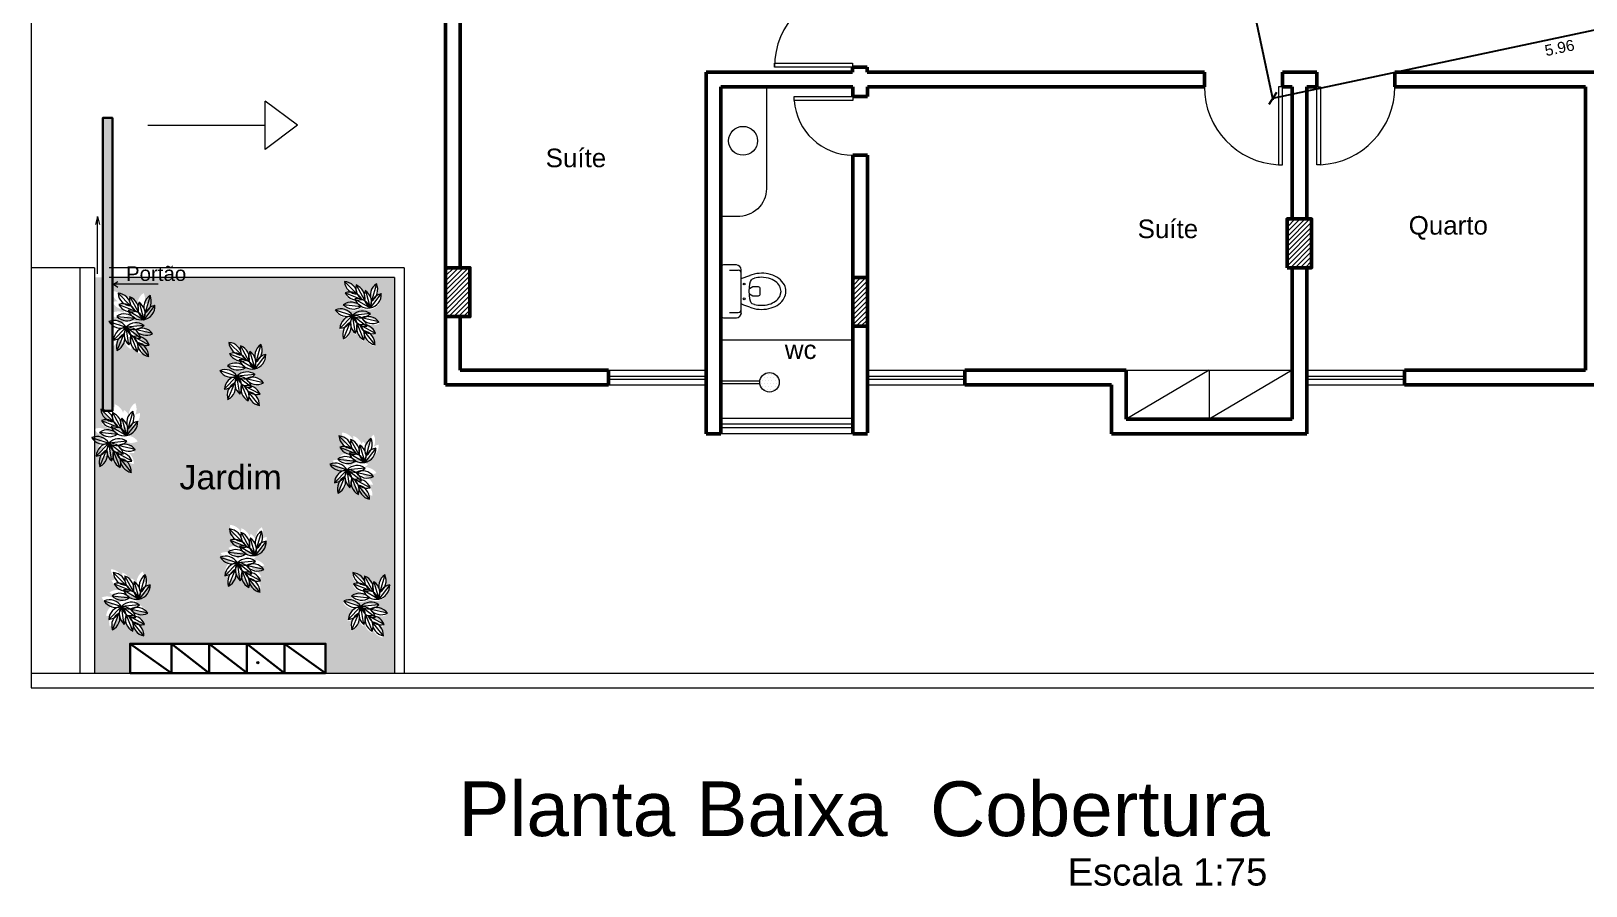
# Model space of a CAD drawing. Header units: millimetres. Extents: x 42 to 552, y 43 to 535.
# Drawn here: x 141.27 to 157.18, y 485.53 to 494.28 of the extents above; entities that cross this region are included whole.
import ezdxf
from ezdxf.enums import TextEntityAlignment as Align

# ---------------------------------------------------------------- set-up
doc = ezdxf.new("R2010")
doc.units = ezdxf.units.MM
doc.header["$LTSCALE"] = 0.75
doc.header["$MEASUREMENT"] = 0
for name, color, linetype, lineweight in [('Gramado', 9, 'Continuous', 0), ('Linhas finas', 7, 'Continuous', 0), ('Linhas medias', 7, 'Continuous', 30), ('Paredes', 7, 'Continuous', 50)]:
    doc.layers.add(name, color=color, linetype=linetype, lineweight=lineweight)
doc.layers.add('Textos', color=144, linetype='Continuous')
doc.styles.get("Standard").update_dxf_attribs({"font": 'arial.ttf'})
doc.dimstyles.get("Standard").update_dxf_attribs({"dimtxt": 1.5, "dimasz": 1.4, "dimexe": 0.18, "dimexo": 0.0625, "dimgap": 0.6, "dimtad": 2, "dimzin": 0, "dimdsep": 46, "dimtxsty": 'Standard', "dimblk": 'OBLIQUE', "dimcen": 0.09, "dimadec": 0, "dimazin": 0, "dimtfac": 1, "dimtofl": 0, "dimtmove": 0, "dimatfit": 3, "dimfxl": 1, "dimtolj": 1, "dimtzin": 0, "dimarcsym": 0})

# ---------------------------------------------------------------- blocks, each defined once
blk = doc.blocks.new('01bacicp')
at = {"linetype": 'Continuous'}
for p, q in [((-0.271, -0.045), (-0.271, -0.175)), ((0.239, -0.015), (-0.241, -0.015)), ((-0.216, -0.105), (-0.216, -0.195)), ((0.215, -0.105), (0.215, -0.195)), ((0.269, -0.175), (0.269, -0.045)), ((-0.221, -0.225), (0.219, -0.225)), ((-0.027, -0.308), (-0.046, -0.343)), ((0.044, -0.343), (0.024, -0.308)), ((-0.046, -0.343), (-0.046, -0.4)), ((-0.026, -0.42), (0.024, -0.42)), ((0.044, -0.4), (0.044, -0.343))]:
    blk.add_line(p, q, dxfattribs=at)
for points in [[(-0.164, -0.313, 0.020611), (-0.171, -0.333, 0.074253), (-0.186, -0.432, 0.074253), (-0.171, -0.531, 0.084945), (-0.132, -0.61, 0.106299), (-0.069, -0.665, 0.128642), (-0.001, -0.683, 0.128642)], [(-0.001, -0.683, 0.128642), (0.066, -0.666, 0.106299), (0.129, -0.61, 0.084945), (0.173, -0.524, 0.089952), (0.184, -0.433, 0.074253), (0.169, -0.334, 0.021192), (0.162, -0.313, 0.106299)], [(-0.136, -0.361, 0.060521), (-0.144, -0.43, 0.070874), (-0.133, -0.511, 0.082468), (-0.102, -0.575, 0.106817), (-0.053, -0.62), (-0.001, -0.635)], [(-0.001, -0.635), (0.051, -0.62, 0.106817), (0.101, -0.575, 0.082468), (0.135, -0.505), (0.143, -0.43, 0.060521), (0.134, -0.361, 0.04535)]]:
    blk.add_lwpolyline(points, format="xyb", dxfattribs=at)
for points in [[(-0.164, -0.313), (-0.142, -0.25), (-0.129, -0.225), (0.131, -0.225), (0.162, -0.313), (0.163, -0.317)], [(-0.136, -0.361), (-0.128, -0.338), (-0.117, -0.327), (-0.102, -0.32), (-0.077, -0.313), (0.002, -0.305), (0.076, -0.313), (0.101, -0.321), (0.117, -0.329), (0.127, -0.339), (0.134, -0.361)]]:
    blk.add_lwpolyline(points, dxfattribs=at)
for centre in [(-0.077, -0.255), (0.074, -0.255)]:
    blk.add_circle(centre, 0.00912, dxfattribs=at)
for centre, radius, start, end in [((-0.241, -0.045), 0.03, 90, 180), ((0.239, -0.045), 0.03, 0, 90), ((-0.221, -0.175), 0.05, 180, 270), ((-0.221, -0.176), 0.05, 180, 270), ((-0.186, -0.195), 0.03, 180, 270), ((0.185, -0.195), 0.03, 270, 0), ((0.219, -0.175), 0.05, 270, 0), ((-0.026, -0.4), 0.02, 180.0369, 270), ((0.024, -0.4), 0.02, 270, 0)]:
    blk.add_arc(centre, radius, start, end, dxfattribs=at)
blk = doc.blocks.new('*X22')
at = {"color": 0}
for p, q in [((-52.546875, 39.84375), (-52.546875, 39.84375)), ((-52.53125, 39.8125), (-52.53125, 39.8125)), ((-52.515625, 39.84375), (-52.515625, 39.84375)), ((-52.5, 39.875), (-52.5, 39.875)), ((-52.5, 39.8125), (-52.5, 39.8125)), ((-52.484375, 39.84375), (-52.484375, 39.84375)), ((-52.46875, 39.875), (-52.46875, 39.875)), ((-52.46875, 39.8125), (-52.46875, 39.8125)), ((-52.453125, 39.84375), (-52.453125, 39.84375)), ((-52.4375, 39.875), (-52.4375, 39.875)), ((-52.4375, 39.8125), (-52.4375, 39.8125)), ((-52.421875, 39.84375), (-52.421875, 39.84375)), ((-52.40625, 39.875), (-52.40625, 39.875)), ((-52.40625, 39.8125), (-52.40625, 39.8125)), ((-52.390625, 39.84375), (-52.390625, 39.84375)), ((-52.375, 39.8125), (-52.375, 39.8125)), ((-52.546875, 39.78125), (-52.546875, 39.78125)), ((-52.53125, 39.75), (-52.53125, 39.75)), ((-52.515625, 39.78125), (-52.515625, 39.78125)), ((-52.515625, 39.71875), (-52.515625, 39.71875)), ((-52.5, 39.75), (-52.5, 39.75)), ((-52.484375, 39.78125), (-52.484375, 39.78125)), ((-52.484375, 39.71875), (-52.484375, 39.71875)), ((-52.46875, 39.75), (-52.46875, 39.75)), ((-52.453125, 39.78125), (-52.453125, 39.78125)), ((-52.453125, 39.71875), (-52.453125, 39.71875)), ((-52.4375, 39.75), (-52.4375, 39.75)), ((-52.421875, 39.78125), (-52.421875, 39.78125)), ((-52.421875, 39.71875), (-52.421875, 39.71875)), ((-52.40625, 39.75), (-52.40625, 39.75)), ((-52.390625, 39.78125), (-52.390625, 39.78125)), ((-52.375, 39.75), (-52.375, 39.75))]:
    blk.add_line(p, q, dxfattribs=at)
blk = doc.blocks.new('Chuveiro')
for p, q in [((-0.001, 0.018), (-0.401, 0.018)), ((-0.001, -0.012), (-0.401, -0.012))]:
    blk.add_line(p, q)
blk.add_circle((-0.499, 0.004), 0.1)
blk.add_blockref('*X22', (51.96, -39.796))
blk = doc.blocks.new('arbusto3planta')
for p, q in [((-0.507, 0.556), (-0.375, 0.425)), ((-0.387, 0.521), (-0.299, 0.358)), ((-0.179, 0.533), (-0.229, 0.354)), ((-0.519, 0.319), (-0.335, 0.299)), ((-0.499, 0.44), (-0.327, 0.372)), ((-0.402, 0.379), (-0.242, 0.285)), ((-0.292, 0.463), (-0.242, 0.285)), ((-0.129, 0.432), (-0.242, 0.285)), ((-0.6, 0.267), (-0.424, 0.209)), ((-0.553, 0.076), (-0.424, 0.209)), ((-0.239, 0.227), (-0.424, 0.209)), ((-0.395, 0.026), (-0.424, 0.209)), ((-0.276, 0.096), (-0.424, 0.209)), ((-0.153, 0.142), (-0.333, 0.183)), ((-0.516, -0.03), (-0.445, 0.142)), ((-0.307, -0.043), (-0.376, 0.129)), ((-0.187, 0.024), (-0.35, 0.112)), ((-0.193, -0.092), (-0.309, 0.053))]:
    blk.add_line(p, q)
for centre, start, end in [((-0.366, 0.566), 184.2556, 266.2585), ((-0.516, 0.415), 4.2556, 86.2585), ((-0.249, 0.491), 167.6387, 249.6415), ((-0.437, 0.388), 347.6387, 69.6415), ((-0.101, 0.415), 123.5284, 205.5312), ((-0.307, 0.472), 303.5284, 25.5312), ((-0.439, 0.203), 42.8582, 124.8611), ((-0.416, 0.415), 222.8582, 304.8611), ((-0.452, 0.307), 27.5134, 109.5163), ((-0.374, 0.506), 207.5134, 289.5163), ((-0.376, 0.24), 18.4554, 100.4583), ((-0.268, 0.424), 198.4554, 280.4583), ((-0.164, 0.403), 154.7702, 236.773), ((-0.37, 0.345), 334.7702, 56.773), ((-0.101, 0.293), 101.5993, 183.6022), ((-0.27, 0.423), 281.5993, 3.6022), ((-0.545, 0.136), 30.8368, 112.8397), ((-0.479, 0.339), 210.8368, 292.8397), ((-0.565, 0.217), 274.7716, 356.7744), ((-0.412, 0.068), 94.7716, 176.7744), ((-0.304, 0.134), 147.9424, 229.9453), ((-0.321, 0.112), 54.7606, 136.7635), ((-0.342, 0.324), 234.7606, 316.7635), ((-0.515, 0.101), 327.9424, 49.9453), ((-0.415, 0.068), 11.6277, 93.6305), ((-0.285, 0.237), 191.6277, 273.6305), ((-0.267, 0.058), 36.0305, 118.0333), ((-0.219, 0.266), 216.0305, 298.0333), ((-0.382, 0.015), 116.7006, 198.7035), ((-0.579, 0.096), 296.7006, 18.7035), ((-0.243, 0.083), 160.8109, 242.8138), ((-0.441, 0.003), 340.8109, 62.8138), ((-0.319, -0.026), 20.6856, 102.6885), ((-0.218, 0.162), 200.6856, 282.6885), ((-0.335, -0.086), 357.4278, 79.4307), ((-0.167, 0.047), 177.4278, 259.4307)]:
    blk.add_arc(centre, 0.141, start, end)
blk = doc.blocks.new('_Oblique')
at = {"color": 0, "linetype": 'ByBlock', "lineweight": -2}
blk.add_line((-0.5, -0.5), (0.5, 0.5), dxfattribs=at)
blk = doc.blocks.new('*D313')
at = {"color": 0, "lineweight": -2, "transparency": 16777216}
for p, q in [((159.551, 496.027), (159.808, 494.819)), ((153.719, 494.79), (153.976, 493.581)), ((159.805, 494.832), (153.973, 493.594))]:
    blk.add_line(p, q, dxfattribs=at)
at = {"layer": 'Defpoints', "color": 0, "transparency": 16777216}
for p in [(159.55, 496.032), (153.718, 494.795), (153.973, 493.594)]:
    blk.add_point(p, dxfattribs=at)
at = {"color": 0, "lineweight": -2, "transparency": 16777216, "xscale": 0.105, "yscale": 0.105, "zscale": 0.105}
for p, rotation in [((159.805, 494.832), 11.97830611777326), ((153.973, 493.594), 191.9783061177733)]:
    blk.add_blockref('_Oblique', p, dxfattribs=dict(at, rotation=rotation))
at = {"color": 0, "transparency": 16777216, "insert": (156.91, 494.113), "char_height": 0.1125, "attachment_point": 5, "rotation": 11.9783}
blk.add_mtext('\\A1;5.96', dxfattribs=at)

msp = doc.modelspace()

# ---------------------------------------------------------------- hatches: boundary and pattern name
at = {"layer": 'Gramado'}
h = msp.add_hatch(color=253, dxfattribs=at)
h.dxf.hatch_style = 1
h.paths.add_polyline_path([(142.098, 493.396), (141.998, 493.396), (141.998, 490.396), (142.098, 490.396)])
h = msp.add_hatch(dxfattribs=at)
h.set_pattern_fill('GRASS', color=92, scale=0.003)
h.set_pattern_definition([(90, (-892.98683, -745.68925), (-0.0538815367, 0.0538815367), [0.0142875, -0.0934755734]), (45, (-892.98683, -745.68925), (-0.0538815367, 0.0538815367), [0.0142875, -0.0619125]), (135, (-892.98683, -745.68925), (-0.0538815367, -0.0538815367), [0.0142875, -0.0619125])])
h.paths.add_polyline_path([(144.985, 491.762), (142.065, 491.762), (141.915, 491.762), (141.915, 490.212, -0.361474), (142.086, 490.152, -0.373899), (142.27, 490.171, -0.081908), (142.234, 490.143, -0.256757), (142.357, 490.085, -0.283314), (142.209, 490.094, -0.082411), (142.23, 490.053, -0.2367), (142.323, 489.967, -0.101831), (142.266, 489.966, -0.233248), (142.316, 489.851, -0.262089), (142.21, 489.94, -0.072632), (142.202, 489.9, -0.227131), (142.128, 489.997, -0.056209), (142.115, 489.969, -0.137169), (142.072, 490.032, -0.268295), (141.994, 489.913, -0.225181), (142.008, 490.034, -0.095977), (141.956, 490.019, -0.286437), (142.043, 490.142, -0.266309), (141.915, 490.201), (141.915, 487.712), (142.279, 487.712), (142.279, 488.012), (144.279, 488.012), (144.279, 487.712), (144.985, 487.712)])
h.paths.add_polyline_path([(142.403, 490.978, -0.262089), (142.297, 491.067, -0.072632), (142.289, 491.027, -0.227131), (142.215, 491.124, -0.056209), (142.201, 491.096, -0.137169), (142.158, 491.159, -0.268295), (142.081, 491.04, -0.225181), (142.095, 491.161, -0.095977), (142.043, 491.146, -0.286437), (142.129, 491.268, -0.286437), (141.996, 491.337, -0.373899), (142.173, 491.279, -0.373899), (142.357, 491.298, -0.081908), (142.321, 491.27, -0.256757), (142.444, 491.212, -0.283314), (142.296, 491.221, -0.082411), (142.317, 491.18, -0.2367), (142.41, 491.094, -0.101831), (142.353, 491.093, -0.233248)], flags=16)
h.paths.add_polyline_path([(142.173, 491.279), (142.32, 491.166, -0.373899)], flags=0)
h.paths.add_polyline_path([(142.355, 491.355, -0.171247), (142.262, 491.369, -0.373899), (142.077, 491.389, -0.283314), (142.225, 491.398, -0.082411), (142.2, 491.436, -0.2367), (142.097, 491.51, -0.101831), (142.154, 491.518, -0.233248), (142.09, 491.626, -0.262089), (142.206, 491.55, -0.072632), (142.209, 491.591, -0.227131), (142.294, 491.503, -0.056209), (142.304, 491.533, -0.137169), (142.354, 491.476, -0.268295), (142.417, 491.603, -0.225181), (142.418, 491.481, -0.095977), (142.467, 491.502, -0.373899)], flags=16)
h.paths.add_polyline_path([(142.355, 491.355), (142.195, 491.449, -0.373899)], flags=0)
h.paths.add_polyline_path([(142.331, 490.476, -0.225181), (142.331, 490.355, -0.095977), (142.381, 490.375, -0.373899), (142.268, 490.228, -0.171247), (142.175, 490.242, -0.373899), (141.99, 490.262, -0.283314), (142.138, 490.271, -0.082411), (142.113, 490.309, -0.2367), (142.01, 490.384, -0.101831), (142.067, 490.391, -0.233248), (142.003, 490.499, -0.262089), (142.119, 490.423, -0.072632), (142.122, 490.464, -0.227131), (142.207, 490.376, -0.056209), (142.217, 490.406, -0.137169), (142.267, 490.349, -0.268295)], flags=16)
h.paths.add_polyline_path([(142.268, 490.228), (142.108, 490.322, -0.373899)], flags=0)
h.paths.add_polyline_path([(143.196, 490.809, -0.373899), (143.372, 490.751, -0.373899), (143.557, 490.77, -0.081908), (143.52, 490.742, -0.256757), (143.643, 490.684, -0.283314), (143.495, 490.693, -0.082411), (143.516, 490.652, -0.2367), (143.609, 490.566, -0.101831), (143.552, 490.565, -0.233248), (143.603, 490.45, -0.262089), (143.496, 490.539, -0.072632), (143.489, 490.499, -0.227131), (143.415, 490.596, -0.056209), (143.401, 490.568, -0.137169), (143.358, 490.631, -0.268295), (143.28, 490.512, -0.225181), (143.294, 490.633, -0.095977), (143.243, 490.618, -0.286437), (143.329, 490.74, -0.286437)], flags=16)
h.paths.add_polyline_path([(143.372, 490.751), (143.52, 490.638, -0.373899)], flags=0)
h.paths.add_polyline_path([(143.277, 490.861, -0.283314), (143.425, 490.87, -0.082411), (143.399, 490.908, -0.2367), (143.297, 490.983, -0.101831), (143.353, 490.99, -0.233248), (143.289, 491.098, -0.262089), (143.406, 491.022, -0.072632), (143.409, 491.063, -0.227131), (143.494, 490.975, -0.056209), (143.504, 491.005, -0.137169), (143.554, 490.948, -0.268295), (143.617, 491.075, -0.225181), (143.617, 490.954, -0.095977), (143.667, 490.974, -0.373899), (143.554, 490.827, -0.171247), (143.461, 490.841, -0.373899)], flags=16)
h.paths.add_polyline_path([(143.554, 490.827), (143.394, 490.921, -0.373899)], flags=0)
h.paths.add_polyline_path([(143.299, 489.23, -0.262089), (143.415, 489.154, -0.072632), (143.418, 489.195, -0.227131), (143.503, 489.107, -0.056209), (143.513, 489.137, -0.137169), (143.564, 489.079, -0.268295), (143.627, 489.206, -0.225181), (143.627, 489.085, -0.095977), (143.677, 489.106, -0.373899), (143.564, 488.958, -0.171247), (143.471, 488.973, -0.373899), (143.286, 488.993, -0.283314), (143.435, 489.001, -0.082411), (143.409, 489.04, -0.2367), (143.306, 489.114, -0.101831), (143.363, 489.122, -0.233248)], flags=16)
h.paths.add_polyline_path([(144.381, 491.415, -0.373899), (144.557, 491.358, -0.373899), (144.742, 491.376, -0.081908), (144.705, 491.348, -0.256757), (144.829, 491.29, -0.283314), (144.681, 491.3, -0.082411), (144.701, 491.258, -0.2367), (144.794, 491.172, -0.101831), (144.737, 491.171, -0.233248), (144.788, 491.057, -0.262089), (144.681, 491.146, -0.072632), (144.674, 491.106, -0.227131), (144.6, 491.203, -0.056209), (144.586, 491.174, -0.137169), (144.543, 491.237, -0.268295), (144.465, 491.119, -0.225181), (144.48, 491.239, -0.095977), (144.428, 491.225, -0.286437), (144.514, 491.347, -0.286437)], flags=16)
h.paths.add_polyline_path([(144.557, 491.358), (144.705, 491.245, -0.373899)], flags=0)
h.paths.add_polyline_path([(143.564, 488.958), (143.404, 489.053, -0.373899)], flags=0)
h.paths.add_polyline_path([(144.462, 491.468, -0.283314), (144.61, 491.476, -0.082411), (144.584, 491.515, -0.2367), (144.482, 491.589, -0.101831), (144.538, 491.597, -0.233248), (144.475, 491.705, -0.262089), (144.591, 491.629, -0.072632), (144.594, 491.67, -0.227131), (144.679, 491.582, -0.056209), (144.689, 491.612, -0.137169), (144.739, 491.554, -0.268295), (144.802, 491.681, -0.225181), (144.802, 491.56, -0.095977), (144.852, 491.581, -0.373899), (144.739, 491.433, -0.171247), (144.646, 491.448, -0.373899)], flags=16)
h.paths.add_polyline_path([(144.446, 490.175, -0.262089), (144.562, 490.099, -0.072632), (144.565, 490.14, -0.227131), (144.65, 490.052, -0.056209), (144.66, 490.082, -0.137169), (144.71, 490.025, -0.268295), (144.773, 490.152, -0.225181), (144.773, 490.03, -0.095977), (144.823, 490.051, -0.373899), (144.71, 489.904, -0.171247), (144.617, 489.918, -0.373899), (144.433, 489.938, -0.283314), (144.581, 489.946, -0.082411), (144.555, 489.985, -0.2367), (144.453, 490.059, -0.101831), (144.509, 490.067, -0.233248)], flags=16)
h.paths.add_polyline_path([(144.739, 491.433), (144.579, 491.528, -0.373899)], flags=0)
h.paths.add_polyline_path([(144.352, 489.886, -0.373899), (144.528, 489.828, -0.373899), (144.713, 489.847, -0.081908), (144.676, 489.819, -0.256757), (144.8, 489.761, -0.283314), (144.651, 489.77, -0.082411), (144.672, 489.729, -0.2367), (144.765, 489.643, -0.101831), (144.708, 489.642, -0.233248), (144.759, 489.527, -0.262089), (144.652, 489.616, -0.072632), (144.645, 489.576, -0.227131), (144.571, 489.673, -0.056209), (144.557, 489.645, -0.137169), (144.514, 489.707, -0.268295), (144.436, 489.589, -0.225181), (144.451, 489.71, -0.095977), (144.399, 489.695, -0.286437), (144.485, 489.817, -0.286437)], flags=16)
h.paths.add_polyline_path([(144.528, 489.828), (144.676, 489.715, -0.373899)], flags=0)
h.paths.add_polyline_path([(143.382, 488.883, -0.373899), (143.566, 488.901, -0.081908), (143.53, 488.873, -0.256757), (143.653, 488.815, -0.283314), (143.505, 488.825, -0.082411), (143.526, 488.783, -0.2367), (143.619, 488.697, -0.101831), (143.562, 488.696, -0.233248), (143.612, 488.582, -0.262089), (143.506, 488.671, -0.072632), (143.498, 488.631, -0.227131), (143.424, 488.728, -0.056209), (143.411, 488.699, -0.137169), (143.368, 488.762, -0.268295), (143.29, 488.644, -0.225181), (143.304, 488.764, -0.095977), (143.252, 488.75, -0.286437), (143.339, 488.872, -0.286437), (143.205, 488.94, -0.373899)], flags=16)
h.paths.add_polyline_path([(143.382, 488.883), (143.529, 488.77, -0.373899)], flags=0)
h.paths.add_polyline_path([(144.71, 489.904), (144.55, 489.998, -0.373899)], flags=0)
h.paths.add_polyline_path([(142.408, 488.752, -0.225181), (142.408, 488.631, -0.095977), (142.458, 488.652, -0.373899), (142.345, 488.504, -0.171247), (142.252, 488.519, -0.373899), (142.068, 488.539, -0.283314), (142.216, 488.547, -0.082411), (142.19, 488.586, -0.2367), (142.088, 488.66, -0.101831), (142.144, 488.668, -0.233248), (142.081, 488.776, -0.262089), (142.197, 488.7, -0.072632), (142.2, 488.741, -0.227131), (142.285, 488.653, -0.056209), (142.295, 488.683, -0.137169), (142.345, 488.626, -0.268295)], flags=16)
h.paths.add_polyline_path([(142.345, 488.504), (142.185, 488.599, -0.373899)], flags=0)
h.paths.add_polyline_path([(142.348, 488.447, -0.081908), (142.311, 488.419, -0.256757), (142.435, 488.361, -0.283314), (142.287, 488.371, -0.082411), (142.307, 488.329, -0.2367), (142.4, 488.243, -0.101831), (142.343, 488.242, -0.233248), (142.394, 488.128, -0.262089), (142.287, 488.217, -0.072632), (142.28, 488.177, -0.227131), (142.206, 488.274, -0.056209), (142.192, 488.245, -0.137169), (142.149, 488.308, -0.268295), (142.071, 488.19, -0.225181), (142.086, 488.31, -0.095977), (142.034, 488.296, -0.286437), (142.12, 488.418, -0.286437), (141.987, 488.486, -0.373899), (142.163, 488.429, -0.373899)], flags=16)
h.paths.add_polyline_path([(142.163, 488.429), (142.311, 488.316, -0.373899)], flags=0)
h.paths.add_polyline_path([(144.552, 488.723, -0.262089), (144.668, 488.647, -0.072632), (144.671, 488.688, -0.227131), (144.756, 488.6, -0.056209), (144.766, 488.63, -0.137169), (144.816, 488.573, -0.268295), (144.879, 488.699, -0.225181), (144.88, 488.578, -0.095977), (144.929, 488.599, -0.373899), (144.817, 488.451, -0.171247), (144.724, 488.466, -0.373899), (144.539, 488.486, -0.283314), (144.687, 488.494, -0.082411), (144.662, 488.533, -0.2367), (144.559, 488.607, -0.101831), (144.616, 488.615, -0.233248)], flags=16)
h.paths.add_polyline_path([(144.817, 488.451), (144.657, 488.546, -0.373899)], flags=0)
h.paths.add_polyline_path([(144.458, 488.434, -0.373899), (144.635, 488.376, -0.373899), (144.819, 488.394, -0.081908), (144.783, 488.366, -0.256757), (144.906, 488.308, -0.283314), (144.758, 488.318, -0.082411), (144.779, 488.276, -0.2367), (144.872, 488.19, -0.101831), (144.815, 488.189, -0.233248), (144.865, 488.075, -0.262089), (144.759, 488.164, -0.072632), (144.751, 488.124, -0.227131), (144.677, 488.221, -0.056209), (144.664, 488.192, -0.137169), (144.621, 488.255, -0.268295), (144.543, 488.137, -0.225181), (144.557, 488.257, -0.095977), (144.505, 488.243, -0.286437), (144.592, 488.365, -0.286437)], flags=16)
h.paths.add_polyline_path([(144.635, 488.376), (144.782, 488.263, -0.373899)], flags=0)
h.paths.add_polyline_path([(142.987, 490.014), (143.47, 490.014), (143.47, 490.323), (142.987, 490.323)], flags=24)
h.paths.add_polyline_path([(142.72, 489.525), (143.895, 489.525), (143.895, 489.907), (142.72, 489.907)], flags=24)
h = msp.add_hatch(dxfattribs=at)
h.set_pattern_fill('GRASS', color=92, scale=0.003)
h.set_pattern_definition([(90, (-892.98683, -745.68925), (-0.0538815367, 0.0538815367), [0.0142875, -0.0934755734]), (45, (-892.98683, -745.68925), (-0.0538815367, 0.0538815367), [0.0142875, -0.0619125]), (135, (-892.98683, -745.68925), (-0.0538815367, -0.0538815367), [0.0142875, -0.0619125])])
h.paths.add_polyline_path([(144.985, 491.762), (142.065, 491.762), (141.915, 491.762), (141.915, 490.212, -0.361474), (142.086, 490.152, -0.373899), (142.27, 490.171, -0.081908), (142.234, 490.143, -0.256757), (142.357, 490.085, -0.283314), (142.209, 490.094, -0.082411), (142.23, 490.053, -0.2367), (142.323, 489.967, -0.101831), (142.266, 489.966, -0.233248), (142.316, 489.851, -0.262089), (142.21, 489.94, -0.072632), (142.202, 489.9, -0.227131), (142.128, 489.997, -0.056209), (142.115, 489.969, -0.137169), (142.072, 490.032, -0.268295), (141.994, 489.913, -0.225181), (142.008, 490.034, -0.095977), (141.956, 490.019, -0.286437), (142.043, 490.142, -0.266309), (141.915, 490.201), (141.915, 487.712), (142.279, 487.712), (142.279, 488.012), (144.279, 488.012), (144.279, 487.712), (144.985, 487.712)])
h.paths.add_polyline_path([(142.403, 490.978, -0.262089), (142.297, 491.067, -0.072632), (142.289, 491.027, -0.227131), (142.215, 491.124, -0.056209), (142.201, 491.096, -0.137169), (142.158, 491.159, -0.268295), (142.081, 491.04, -0.225181), (142.095, 491.161, -0.095977), (142.043, 491.146, -0.286437), (142.129, 491.268, -0.286437), (141.996, 491.337, -0.373899), (142.173, 491.279, -0.373899), (142.357, 491.298, -0.081908), (142.321, 491.27, -0.256757), (142.444, 491.212, -0.283314), (142.296, 491.221, -0.082411), (142.317, 491.18, -0.2367), (142.41, 491.094, -0.101831), (142.353, 491.093, -0.233248)], flags=16)
h.paths.add_polyline_path([(142.173, 491.279), (142.32, 491.166, -0.373899)], flags=0)
h.paths.add_polyline_path([(142.355, 491.355, -0.171247), (142.262, 491.369, -0.373899), (142.077, 491.389, -0.283314), (142.225, 491.398, -0.082411), (142.2, 491.436, -0.2367), (142.097, 491.51, -0.101831), (142.154, 491.518, -0.233248), (142.09, 491.626, -0.262089), (142.206, 491.55, -0.072632), (142.209, 491.591, -0.227131), (142.294, 491.503, -0.056209), (142.304, 491.533, -0.137169), (142.354, 491.476, -0.268295), (142.417, 491.603, -0.225181), (142.418, 491.481, -0.095977), (142.467, 491.502, -0.373899)], flags=16)
h.paths.add_polyline_path([(142.355, 491.355), (142.195, 491.449, -0.373899)], flags=0)
h.paths.add_polyline_path([(142.331, 490.476, -0.225181), (142.331, 490.355, -0.095977), (142.381, 490.375, -0.373899), (142.268, 490.228, -0.171247), (142.175, 490.242, -0.373899), (141.99, 490.262, -0.283314), (142.138, 490.271, -0.082411), (142.113, 490.309, -0.2367), (142.01, 490.384, -0.101831), (142.067, 490.391, -0.233248), (142.003, 490.499, -0.262089), (142.119, 490.423, -0.072632), (142.122, 490.464, -0.227131), (142.207, 490.376, -0.056209), (142.217, 490.406, -0.137169), (142.267, 490.349, -0.268295)], flags=16)
h.paths.add_polyline_path([(142.268, 490.228), (142.108, 490.322, -0.373899)], flags=0)
h.paths.add_polyline_path([(143.196, 490.809, -0.373899), (143.372, 490.751, -0.373899), (143.557, 490.77, -0.081908), (143.52, 490.742, -0.256757), (143.643, 490.684, -0.283314), (143.495, 490.693, -0.082411), (143.516, 490.652, -0.2367), (143.609, 490.566, -0.101831), (143.552, 490.565, -0.233248), (143.603, 490.45, -0.262089), (143.496, 490.539, -0.072632), (143.489, 490.499, -0.227131), (143.415, 490.596, -0.056209), (143.401, 490.568, -0.137169), (143.358, 490.631, -0.268295), (143.28, 490.512, -0.225181), (143.294, 490.633, -0.095977), (143.243, 490.618, -0.286437), (143.329, 490.74, -0.286437)], flags=16)
h.paths.add_polyline_path([(143.372, 490.751), (143.52, 490.638, -0.373899)], flags=0)
h.paths.add_polyline_path([(143.277, 490.861, -0.283314), (143.425, 490.87, -0.082411), (143.399, 490.908, -0.2367), (143.297, 490.983, -0.101831), (143.353, 490.99, -0.233248), (143.289, 491.098, -0.262089), (143.406, 491.022, -0.072632), (143.409, 491.063, -0.227131), (143.494, 490.975, -0.056209), (143.504, 491.005, -0.137169), (143.554, 490.948, -0.268295), (143.617, 491.075, -0.225181), (143.617, 490.954, -0.095977), (143.667, 490.974, -0.373899), (143.554, 490.827, -0.171247), (143.461, 490.841, -0.373899)], flags=16)
h.paths.add_polyline_path([(143.554, 490.827), (143.394, 490.921, -0.373899)], flags=0)
h.paths.add_polyline_path([(143.299, 489.23, -0.262089), (143.415, 489.154, -0.072632), (143.418, 489.195, -0.227131), (143.503, 489.107, -0.056209), (143.513, 489.137, -0.137169), (143.564, 489.079, -0.268295), (143.627, 489.206, -0.225181), (143.627, 489.085, -0.095977), (143.677, 489.106, -0.373899), (143.564, 488.958, -0.171247), (143.471, 488.973, -0.373899), (143.286, 488.993, -0.283314), (143.435, 489.001, -0.082411), (143.409, 489.04, -0.2367), (143.306, 489.114, -0.101831), (143.363, 489.122, -0.233248)], flags=16)
h.paths.add_polyline_path([(144.381, 491.415, -0.373899), (144.557, 491.358, -0.373899), (144.742, 491.376, -0.081908), (144.705, 491.348, -0.256757), (144.829, 491.29, -0.283314), (144.681, 491.3, -0.082411), (144.701, 491.258, -0.2367), (144.794, 491.172, -0.101831), (144.737, 491.171, -0.233248), (144.788, 491.057, -0.262089), (144.681, 491.146, -0.072632), (144.674, 491.106, -0.227131), (144.6, 491.203, -0.056209), (144.586, 491.174, -0.137169), (144.543, 491.237, -0.268295), (144.465, 491.119, -0.225181), (144.48, 491.239, -0.095977), (144.428, 491.225, -0.286437), (144.514, 491.347, -0.286437)], flags=16)
h.paths.add_polyline_path([(144.557, 491.358), (144.705, 491.245, -0.373899)], flags=0)
h.paths.add_polyline_path([(143.564, 488.958), (143.404, 489.053, -0.373899)], flags=0)
h.paths.add_polyline_path([(144.462, 491.468, -0.283314), (144.61, 491.476, -0.082411), (144.584, 491.515, -0.2367), (144.482, 491.589, -0.101831), (144.538, 491.597, -0.233248), (144.475, 491.705, -0.262089), (144.591, 491.629, -0.072632), (144.594, 491.67, -0.227131), (144.679, 491.582, -0.056209), (144.689, 491.612, -0.137169), (144.739, 491.554, -0.268295), (144.802, 491.681, -0.225181), (144.802, 491.56, -0.095977), (144.852, 491.581, -0.373899), (144.739, 491.433, -0.171247), (144.646, 491.448, -0.373899)], flags=16)
h.paths.add_polyline_path([(144.446, 490.175, -0.262089), (144.562, 490.099, -0.072632), (144.565, 490.14, -0.227131), (144.65, 490.052, -0.056209), (144.66, 490.082, -0.137169), (144.71, 490.025, -0.268295), (144.773, 490.152, -0.225181), (144.773, 490.03, -0.095977), (144.823, 490.051, -0.373899), (144.71, 489.904, -0.171247), (144.617, 489.918, -0.373899), (144.433, 489.938, -0.283314), (144.581, 489.946, -0.082411), (144.555, 489.985, -0.2367), (144.453, 490.059, -0.101831), (144.509, 490.067, -0.233248)], flags=16)
h.paths.add_polyline_path([(144.739, 491.433), (144.579, 491.528, -0.373899)], flags=0)
h.paths.add_polyline_path([(144.352, 489.886, -0.373899), (144.528, 489.828, -0.373899), (144.713, 489.847, -0.081908), (144.676, 489.819, -0.256757), (144.8, 489.761, -0.283314), (144.651, 489.77, -0.082411), (144.672, 489.729, -0.2367), (144.765, 489.643, -0.101831), (144.708, 489.642, -0.233248), (144.759, 489.527, -0.262089), (144.652, 489.616, -0.072632), (144.645, 489.576, -0.227131), (144.571, 489.673, -0.056209), (144.557, 489.645, -0.137169), (144.514, 489.707, -0.268295), (144.436, 489.589, -0.225181), (144.451, 489.71, -0.095977), (144.399, 489.695, -0.286437), (144.485, 489.817, -0.286437)], flags=16)
h.paths.add_polyline_path([(144.528, 489.828), (144.676, 489.715, -0.373899)], flags=0)
h.paths.add_polyline_path([(143.382, 488.883, -0.373899), (143.566, 488.901, -0.081908), (143.53, 488.873, -0.256757), (143.653, 488.815, -0.283314), (143.505, 488.825, -0.082411), (143.526, 488.783, -0.2367), (143.619, 488.697, -0.101831), (143.562, 488.696, -0.233248), (143.612, 488.582, -0.262089), (143.506, 488.671, -0.072632), (143.498, 488.631, -0.227131), (143.424, 488.728, -0.056209), (143.411, 488.699, -0.137169), (143.368, 488.762, -0.268295), (143.29, 488.644, -0.225181), (143.304, 488.764, -0.095977), (143.252, 488.75, -0.286437), (143.339, 488.872, -0.286437), (143.205, 488.94, -0.373899)], flags=16)
h.paths.add_polyline_path([(143.382, 488.883), (143.529, 488.77, -0.373899)], flags=0)
h.paths.add_polyline_path([(144.71, 489.904), (144.55, 489.998, -0.373899)], flags=0)
h.paths.add_polyline_path([(142.408, 488.752, -0.225181), (142.408, 488.631, -0.095977), (142.458, 488.652, -0.373899), (142.345, 488.504, -0.171247), (142.252, 488.519, -0.373899), (142.068, 488.539, -0.283314), (142.216, 488.547, -0.082411), (142.19, 488.586, -0.2367), (142.088, 488.66, -0.101831), (142.144, 488.668, -0.233248), (142.081, 488.776, -0.262089), (142.197, 488.7, -0.072632), (142.2, 488.741, -0.227131), (142.285, 488.653, -0.056209), (142.295, 488.683, -0.137169), (142.345, 488.626, -0.268295)], flags=16)
h.paths.add_polyline_path([(142.345, 488.504), (142.185, 488.599, -0.373899)], flags=0)
h.paths.add_polyline_path([(142.348, 488.447, -0.081908), (142.311, 488.419, -0.256757), (142.435, 488.361, -0.283314), (142.287, 488.371, -0.082411), (142.307, 488.329, -0.2367), (142.4, 488.243, -0.101831), (142.343, 488.242, -0.233248), (142.394, 488.128, -0.262089), (142.287, 488.217, -0.072632), (142.28, 488.177, -0.227131), (142.206, 488.274, -0.056209), (142.192, 488.245, -0.137169), (142.149, 488.308, -0.268295), (142.071, 488.19, -0.225181), (142.086, 488.31, -0.095977), (142.034, 488.296, -0.286437), (142.12, 488.418, -0.286437), (141.987, 488.486, -0.373899), (142.163, 488.429, -0.373899)], flags=16)
h.paths.add_polyline_path([(142.163, 488.429), (142.311, 488.316, -0.373899)], flags=0)
h.paths.add_polyline_path([(144.552, 488.723, -0.262089), (144.668, 488.647, -0.072632), (144.671, 488.688, -0.227131), (144.756, 488.6, -0.056209), (144.766, 488.63, -0.137169), (144.816, 488.573, -0.268295), (144.879, 488.699, -0.225181), (144.88, 488.578, -0.095977), (144.929, 488.599, -0.373899), (144.817, 488.451, -0.171247), (144.724, 488.466, -0.373899), (144.539, 488.486, -0.283314), (144.687, 488.494, -0.082411), (144.662, 488.533, -0.2367), (144.559, 488.607, -0.101831), (144.616, 488.615, -0.233248)], flags=16)
h.paths.add_polyline_path([(144.817, 488.451), (144.657, 488.546, -0.373899)], flags=0)
h.paths.add_polyline_path([(144.458, 488.434, -0.373899), (144.635, 488.376, -0.373899), (144.819, 488.394, -0.081908), (144.783, 488.366, -0.256757), (144.906, 488.308, -0.283314), (144.758, 488.318, -0.082411), (144.779, 488.276, -0.2367), (144.872, 488.19, -0.101831), (144.815, 488.189, -0.233248), (144.865, 488.075, -0.262089), (144.759, 488.164, -0.072632), (144.751, 488.124, -0.227131), (144.677, 488.221, -0.056209), (144.664, 488.192, -0.137169), (144.621, 488.255, -0.268295), (144.543, 488.137, -0.225181), (144.557, 488.257, -0.095977), (144.505, 488.243, -0.286437), (144.592, 488.365, -0.286437)], flags=16)
h.paths.add_polyline_path([(144.635, 488.376), (144.782, 488.263, -0.373899)], flags=0)
h.paths.add_polyline_path([(142.987, 490.014), (143.47, 490.014), (143.47, 490.323), (142.987, 490.323)], flags=24)
h.paths.add_polyline_path([(142.72, 489.525), (143.895, 489.525), (143.895, 489.907), (142.72, 489.907)], flags=24)
at = {"layer": 'Linhas finas'}
h = msp.add_hatch(dxfattribs=at)
h.set_pattern_fill('JIS_WOOD', color=256, scale=0.05)
h.set_pattern_definition([(45, (-883.951327, -779.794286), (-0.02499999996, 0.02499999996), [])])
h.paths.add_polyline_path([(154.371, 492.362), (154.121, 492.362), (154.121, 491.862), (154.371, 491.862)])
h = msp.add_hatch(dxfattribs=at)
h.set_pattern_fill('JIS_WOOD', color=256, scale=0.05)
h.set_pattern_definition([(45, (-892.564857, -780.294286), (-0.02499999996, 0.02499999996), [])])
h.paths.add_polyline_path([(145.757, 491.862), (145.507, 491.862), (145.507, 491.362), (145.757, 491.362)])
h = msp.add_hatch(dxfattribs=at)
h.set_pattern_fill('JIS_WOOD', color=256, scale=0.05)
h.set_pattern_definition([(45, (-888.397003, -780.394286), (-0.02499999996, 0.02499999996), [])])
h.paths.add_polyline_path([(149.825, 491.762), (149.675, 491.762), (149.675, 491.262), (149.825, 491.262)])
h = msp.add_hatch(color=256, dxfattribs=at)
h.dxf.hatch_style = 1
h.paths.add_polyline_path([(143.576, 487.819, 1), (143.597, 487.819, 1)])

# ---------------------------------------------------------------- linework, layer by layer
for p, q in [((141.265, 500.562), (141.265, 487.562)), ((143.993, 493.32), (143.661, 493.567)), ((143.661, 493.072), (143.661, 493.567)), ((142.459, 493.32), (143.661, 493.32)), ((143.993, 493.32), (143.661, 493.072)), ((141.945, 492.388), (141.923, 492.305)), ((141.945, 491.798), (141.945, 492.388)), ((141.945, 492.388), (141.967, 492.305)), ((141.915, 491.862), (141.265, 491.862)), ((141.765, 491.862), (141.765, 487.712)), ((141.915, 491.862), (141.915, 487.712)), ((145.085, 491.862), (142.065, 491.862)), ((144.985, 491.762), (142.065, 491.762)), ((144.985, 491.762), (144.985, 487.712)), ((145.085, 491.862), (145.085, 487.712)), ((142.11, 491.692), (142.153, 491.72)), ((142.567, 491.692), (142.11, 491.692)), ((142.11, 491.692), (142.153, 491.664)), ((149.675, 491.12), (148.324, 491.12)), ((147.174, 490.812), (148.174, 490.812)), ((149.825, 490.812), (150.824, 490.812)), ((152.474, 490.812), (154.174, 490.812)), ((153.324, 490.812), (152.474, 490.312)), ((153.324, 490.812), (153.324, 490.312)), ((154.174, 490.812), (153.324, 490.312)), ((154.324, 490.812), (155.324, 490.812)), ((147.174, 490.752), (148.174, 490.752)), ((147.174, 490.722), (148.174, 490.722)), ((147.174, 490.662), (148.174, 490.662)), ((149.825, 490.752), (150.824, 490.752)), ((149.825, 490.722), (150.824, 490.722)), ((149.825, 490.662), (150.824, 490.662)), ((154.324, 490.752), (155.324, 490.752)), ((154.324, 490.722), (155.324, 490.722)), ((154.324, 490.662), (155.324, 490.662)), ((149.675, 490.32), (148.324, 490.32)), ((149.675, 490.26), (148.324, 490.26)), ((149.675, 490.222), (148.324, 490.222)), ((149.675, 490.162), (148.324, 490.162)), ((141.265, 487.712), (181.177, 487.712)), ((141.265, 487.562), (181.327, 487.562))]:
    msp.add_line(p, q, dxfattribs=at)
for points in [[(148.874, 493.955), (149.674, 493.955), (149.674, 493.915), (148.874, 493.915)], [(154.074, 492.915), (154.074, 493.715), (154.034, 493.715), (154.034, 492.915)], [(154.424, 492.915), (154.424, 493.715), (154.464, 493.715), (154.464, 492.915)], [(149.675, 493.575), (149.075, 493.575), (149.075, 493.615), (149.675, 493.615)]]:
    msp.add_lwpolyline(points, close=True, dxfattribs=at)
msp.add_lwpolyline([(148.324, 493.715), (148.792, 493.715), (148.792, 492.671, -0.42633), (148.492, 492.388), (148.324, 492.388)], format="xyb", close=True, dxfattribs=at)
for centre, radius in [((148.552, 493.161), 0.148), ((143.587, 487.819), 0.0105)]:
    msp.add_circle(centre, radius, dxfattribs=at)
for centre, radius, start, end in [((149.674, 493.915), 0.8, 90, 180), ((154.074, 493.715), 0.8, 180, 267.1376), ((154.424, 493.715), 0.8, 272.8624, 0), ((149.675, 493.615), 0.6, 183.8141, 270)]:
    msp.add_arc(centre, radius, start, end, dxfattribs=at)
at = {"layer": 'Linhas medias'}
for p, q in [((142.279, 488.012), (142.701, 487.712)), ((142.701, 487.712), (142.701, 488.012)), ((142.701, 488.012), (143.088, 487.712)), ((143.088, 487.712), (143.088, 488.012)), ((143.088, 488.012), (143.474, 487.714)), ((143.474, 487.712), (143.474, 488.012)), ((143.474, 488.012), (143.86, 487.712)), ((143.86, 487.712), (143.86, 488.012)), ((143.86, 488.012), (144.279, 487.712))]:
    msp.add_line(p, q, dxfattribs=at)
for points in [[(141.998, 490.396), (142.098, 490.396), (142.098, 493.396), (141.998, 493.396)], [(142.279, 487.712), (144.279, 487.712), (144.279, 488.012), (142.279, 488.012)]]:
    msp.add_lwpolyline(points, close=True, dxfattribs=at)
at = {"layer": 'Paredes'}
for p, q in [((145.507, 491.862), (145.507, 496.362)), ((145.657, 491.862), (145.657, 495.662)), ((149.674, 493.865), (148.174, 493.865)), ((148.174, 490.162), (148.174, 493.865)), ((149.674, 493.915), (149.674, 493.865)), ((149.824, 493.915), (149.674, 493.915)), ((149.824, 493.915), (149.824, 493.865)), ((153.274, 493.865), (149.824, 493.865)), ((153.274, 493.865), (153.274, 493.715)), ((154.424, 493.865), (154.074, 493.865)), ((154.074, 493.865), (154.074, 493.715)), ((154.424, 493.865), (154.424, 493.715)), ((157.324, 493.865), (155.224, 493.865)), ((155.224, 493.865), (155.224, 493.715)), ((149.675, 493.715), (148.324, 493.715)), ((148.324, 493.715), (148.324, 490.162)), ((149.675, 493.615), (149.675, 493.715)), ((153.274, 493.715), (149.825, 493.715)), ((149.825, 493.615), (149.825, 493.715)), ((154.174, 493.715), (154.074, 493.715)), ((154.174, 493.715), (154.174, 492.362)), ((154.424, 493.715), (154.324, 493.715)), ((154.324, 492.362), (154.324, 493.715)), ((157.174, 493.715), (155.224, 493.715)), ((157.174, 490.812), (157.174, 493.715)), ((149.675, 493.615), (149.825, 493.615)), ((149.675, 490.162), (149.675, 493.015)), ((149.675, 493.015), (149.825, 493.015)), ((149.825, 490.17), (149.825, 493.015)), ((154.174, 491.862), (154.174, 490.312)), ((154.324, 490.162), (154.324, 491.862)), ((145.507, 490.662), (145.507, 491.362)), ((145.657, 491.362), (145.657, 490.812)), ((145.657, 490.812), (147.174, 490.812)), ((147.174, 490.812), (147.174, 490.662)), ((152.324, 490.812), (150.824, 490.812)), ((150.824, 490.662), (150.824, 490.812)), ((152.474, 490.812), (152.324, 490.812)), ((152.474, 490.312), (152.474, 490.812)), ((155.324, 490.812), (155.324, 490.662)), ((157.174, 490.812), (155.324, 490.812)), ((147.174, 490.662), (145.507, 490.662)), ((152.324, 490.662), (150.824, 490.662)), ((152.324, 490.162), (152.324, 490.662)), ((157.324, 490.662), (155.324, 490.662)), ((148.174, 490.162), (148.324, 490.162)), ((149.675, 490.162), (149.825, 490.162)), ((152.324, 490.162), (154.324, 490.162)), ((152.474, 490.312), (154.174, 490.312))]:
    msp.add_line(p, q, dxfattribs=at)
for points in [[(154.121, 491.862), (154.371, 491.862), (154.371, 492.362), (154.121, 492.362)], [(145.507, 491.362), (145.757, 491.362), (145.757, 491.862), (145.507, 491.862)], [(149.675, 491.262), (149.825, 491.262), (149.825, 491.762), (149.675, 491.762)]]:
    msp.add_lwpolyline(points, close=True, dxfattribs=at)

# ---------------------------------------------------------------- block references
at = {"layer": 'Gramado'}
for p in [(142.662, 491.045), (144.979, 491.165), (143.796, 490.542), (142.485, 489.858), (144.923, 489.584), (143.801, 488.632), (142.613, 488.185), (145.065, 488.185)]:
    msp.add_blockref('arbusto3planta', p, dxfattribs=at)
at = {"layer": 'Linhas finas'}
for name, p, rotation in [('01bacicp', (148.309, 491.621), 90.00000000000001), ('Chuveiro', (148.324, 490.693), 180)]:
    msp.add_blockref(name, p, dxfattribs=dict(at, rotation=rotation))

# ---------------------------------------------------------------- texts
at = {"layer": 'Textos'}
for s, p in [('Suíte', (146.842, 492.891)), ('Quarto', (155.771, 492.201)), ('Suíte', (152.901, 492.165)), ('wc', (149.142, 490.928))]:
    msp.add_text(s, height=0.19, dxfattribs=at).set_placement(p, align=Align.CENTER)
for s, height, p in [('Portão', 0.15, (142.236, 491.727)), ('Jardim', 0.25, (142.783, 489.593)), ('Planta Baixa  Cobertura', 0.56, (145.64, 486.043)), ('Escala 1:75', 0.28, (151.875, 485.537))]:
    msp.add_text(s, height=height, dxfattribs=at).set_placement(p)

# ---------------------------------------------------------------- dimensions: what is measured, and where the dimension line sits
dim = msp.add_aligned_dim(p1=(159.55, 496.032), p2=(153.718, 494.795), distance=1.227, dimstyle='Standard', override={"dimscale": 0.075})
dim.commit()
dim.dimension.update_dxf_attribs({"geometry": '*D313', "text_midpoint": (156.91, 494.113)})

doc.saveas('drawing.dxf')
